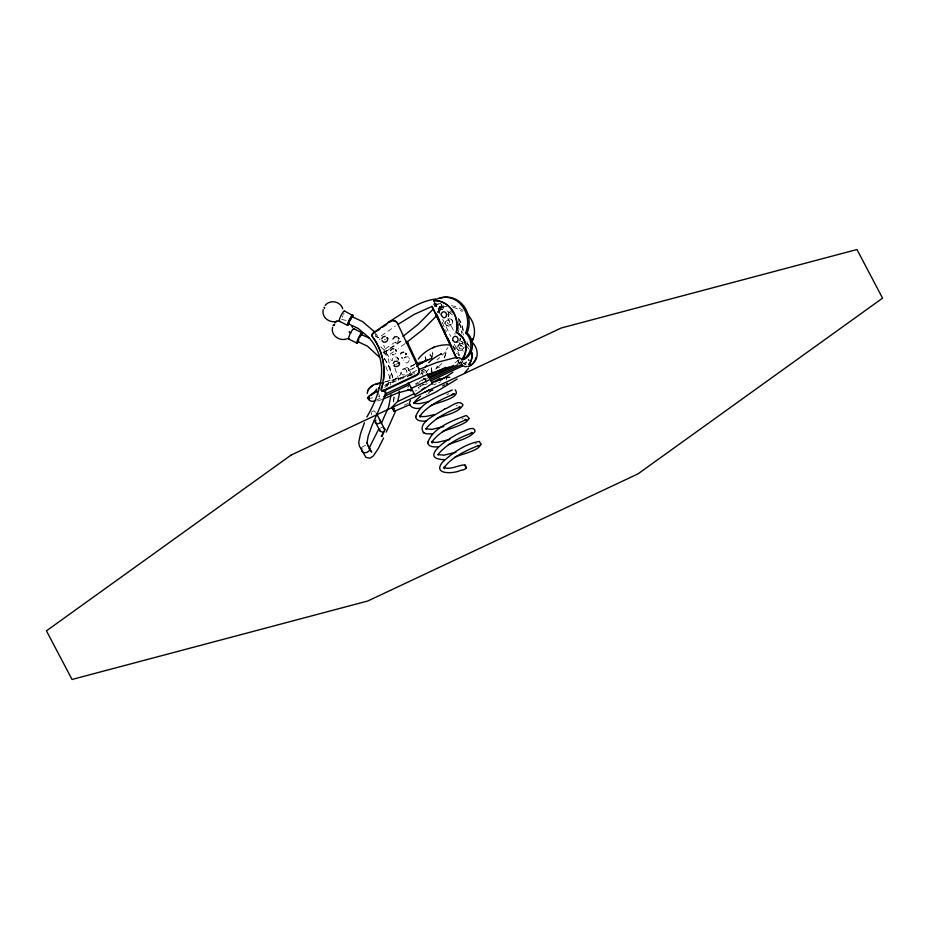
<?xml version="1.0" encoding="UTF-8"?>
<svg xmlns="http://www.w3.org/2000/svg" width="929" height="929" viewBox="0 0 929 929"><rect width="100%" height="100%" fill="white"/><g stroke="black" fill="none" stroke-linecap="round" stroke-linejoin="round"><path stroke-width="0.7" stroke-dasharray="4.64 3.48" d="M432.6 356.748L432.693 351.15L432.902 354.019M398.332 360.069L398.088 358.327L396.846 358.908M384.095 349.792L384.281 351.267A2.961 1.939 46 0 0 386.174 354.03C390.772 358.095 381.169 353.601 384.095 349.792L394.128 342.766M435.283 302.959L435.027 306.175L435.236 305.397M440.265 314.188L435.98 305.049L439.196 303.075M459.274 358.35L457.985 363.529M461.423 364.981L462.154 361.114M398.344 359.825C399.156 356.039 390.83 355.482 392.549 360.649M386.824 386.743C394.337 374.271 388.171 357.619 383.747 345.17M371.135 412.36L371.623 414.915M444.352 357.851L446.454 349.618L447.941 347.504M444.77 357.27L446.71 350.941L437.106 359.906M410.92 374.933L412.151 372.982L415.147 372.692M437.629 366.131L437.002 368.012L439.556 367.536M446.628 378.486L446.535 379.833M464.175 347.051L463.792 347.899M398.82 340.304L397.415 342.127M424.959 379.694L423.879 378.509L425.598 379.52M436.177 368.72L437.071 366.607M342.313 317.033L342.952 315.744M426.248 379.299L423.996 379.253L427.549 377.464M445.699 321.817C444.213 324.256 447.36 327.403 449.787 325.824M452.272 323.315C454.118 320.772 450.6 317.288 448.08 319.204M457.219 346.412C455.605 348.944 459.286 352.277 461.527 350.163M423.914 378.509L423.612 378.997A10.486 10.196 -61.7 0 1 422.196 380.762M458.717 360.22L453.758 363.669M438.639 313.027L441.31 308.73L441.809 304.445C441.287 308.045 436.758 307.22 434.726 305.467L436.363 305.827L433.692 306.256M384.676 387.614L388.415 383.665L416.506 370.59M425.912 372.889L429.128 368.499M448.312 316.592L449.044 314.768L448.208 312.562M459.832 341.175L460.273 337.935M395.882 353.171L394.779 354.274M405.845 356.666L404.01 358.071M441.856 363.494L437.211 367.872M362.205 446.977L365.782 445.142M439.208 310.704L437.756 312.283A4.018 3.588 42.4 0 0 438.035 308.556L439.475 306.965A25.129 22.459 42.4 0 1 446.768 308.904M447.604 325.893A3.019 2.694 42.4 0 0 451.192 323.524A2.973 2.659 42.4 0 0 450.646 321.84A3.019 2.694 42.4 0 0 445.467 323.222L446.315 325.034L447.836 325.649M459.646 348.793L462.061 349.049A3.019 2.694 42.4 0 0 464.07 347.237M422.068 379.694L420.593 381.006M371.716 411.524L373.795 410.85L375.688 412.209M414.497 364.621L408.11 368.128M404.243 357.874C413.928 352.59 407.634 369.51 403.569 360.08M435.736 369.15L436.363 368.569M423.369 369.289L421.905 370.59M422.974 384.943L423.647 384.385M463.71 363.471L466.73 361.857M446.57 378.498L446.292 378.718M404.974 343.649L398.169 348.538M380.669 427.99L381.807 427.363M375.339 334.289A2.961 2.032 66 0 0 377.244 337.053L378.626 337.715L395.475 326.033M390.168 354.135L393.594 351.743M389.367 349.327L383.723 353.241A2.624 2.578 -27.7 0 0 383.201 353.705M390.505 348.549L400.782 341.547A4.97 4.877 -27.7 0 1 402.756 340.734M440.021 303.516L435.98 305.049M475.3 443.957L476.298 443.307M420.187 381.285L419.269 381.807M459.6 343.788L461.539 343.3L463.339 344.125M434.168 306.059L434.563 305.838A4.018 3.565 86.5 0 0 436.293 303.493M422.265 385.372L416.564 388.334M456.093 405.915L457.393 405.16M461.934 418.933L463.223 418.201M385.57 339.224L384.478 339.77M397.089 363.808L395.998 364.354M385.732 384.676C390.935 381.552 402.443 375.153 400.492 373.516C402.187 367.118 411.802 366.769 416.111 363.413M408.493 386.661L408.145 386.847M409.712 370.601L409.712 370.601A5.156 0.615 66.2 0 1 410.85 374.399M415.832 383.538L418.12 382.388M419.397 382.76L415.937 384.501A4.97 0.674 63.4 0 1 416.773 384.304M466.59 362.879L464.337 363.808M446.814 394.651L448.661 393.757M412.104 368.894L412.673 368.627A10.486 10.219 7.9 0 0 414.555 367.408M420.918 370.938L424.797 369.115M376.024 400.248L382.469 397.217M457.521 363.587L460.11 362.368L461.759 363.146M404.243 405.207L408.168 403.36M438.546 382.794L440.601 381.842M412.615 374.596L410.223 375.653L408.563 370.462L413.08 368.558A20.752 20.426 -65.6 0 0 414.299 367.977M421.963 371.995L425.552 370.474L426.69 372.657M419.838 374.317L426.086 371.623L425.552 370.474M384.618 385.616L410.374 375.107L383.712 382.109M433.808 384.815L436.27 383.782M407.668 387.091L408.4 386.789M378.707 393.733L379.624 396.973L378.417 396.578M381.877 399.54L377.128 401.177M423.055 384.885L427.375 383.782M415.263 390.935L416.54 390.552M383.874 382.295L410.374 375.328M370.334 398.297L372.726 397.809M434.563 305.838L434.215 305.85A4.018 3.565 86.5 0 0 435.945 303.504M341.57 319.46L346.981 320.563M375.339 336.17L378.637 337.715M452.876 346.587L455.698 349.13M463.536 342.511L460.981 341.291L463.304 342.766M426.202 380.414L423.775 378.777M426.097 370.961L426.771 372.25M459.878 348.549L458.427 346.238A3.019 2.694 42.4 0 1 463.083 344.229M380.704 346.865L384.014 349.676L391.562 360.673M406.391 370.195C400.469 364.586 398.901 378.672 406.066 374.062C408.145 373.853 405.741 368.569 406.844 371.159M467.833 344.136L468.646 345.077M466.613 343.242L468.425 345.333A16.908 15.108 42.4 0 1 469.888 347.655M452.086 320.238A3.019 2.694 42.4 0 0 446.907 321.643L447.755 323.455A3.019 2.694 42.4 0 0 452.644 321.933A2.973 2.659 42.4 0 0 452.098 320.261M374.828 332.152L380.089 339.84M460.47 363.564L460.11 362.368M409.457 358.966L409.062 358.129M397.844 357.874L398.286 358.815M440.532 302.9L443.586 309.438M447.871 318.577L455.21 334.254M458.88 342.093L463.165 351.232M442.715 319.413L450.658 336.391M454.339 344.229L459.843 355.981M462.294 361.207L463.513 363.82M457.788 353.601L458.833 355.83M442.158 322.386L446.419 331.502M453.131 345.82L456.789 353.635M460.447 361.439L461.667 364.04M452.899 346.064L454.734 349.978M458.009 360.173L459.843 364.075M457.788 360.417L459.007 363.03M421.383 371.867L424.123 377.778M424.414 378.335L427.154 384.246M426.771 361.416L424.867 355.714L425.714 360.766M394.918 368.267L398.309 378.022L398.506 380.913M385.883 366.583L390.435 379.659L390.761 385.024M432.206 371.739L431.184 367.745L431.474 372.529M425.11 356.701L425.714 359.221M431.3 368.453L431.799 372.146M420.814 385.64A14.899 14.481 -61.7 0 1 420.105 386.023M418.689 387.811A5.156 0.708 63.4 0 1 419.025 388.972M427.003 378.835A30.146 27.243 88.9 0 1 427.537 377.859M422.997 384.513A20.752 17.872 -40.1 0 1 422.428 384.838M461.643 345.82A3.019 2.694 42.4 0 0 456.975 347.806L458.427 350.128L461.307 350.419A3.019 2.694 42.4 0 0 462.607 347.365A2.973 2.659 42.4 0 0 461.655 345.843M437.989 312.039A4.018 3.588 42.4 0 0 438.267 308.3A25.002 22.342 42.4 0 1 447.859 306.57M452.899 307.267A25.002 22.342 42.4 0 1 462.305 311.656M438.267 308.3A25.129 22.459 42.4 0 1 445.548 310.24M446.71 310.762A25.129 22.459 42.4 0 1 452.133 314.223M459.39 323.176A25.129 22.459 42.4 0 1 462.108 332.733M439.475 306.965A4.018 3.588 42.4 0 1 437.71 311.807M443.899 305.838A25.002 22.342 42.4 0 0 439.254 307.22A4.018 3.588 42.4 0 1 437.478 312.063M464.047 363.738A4.018 3.588 42.4 0 1 465.928 364.574M464.802 364.284A4.018 3.588 42.4 0 1 465.696 364.83M438.035 308.556A25.129 22.459 42.4 0 1 445.316 310.483M448.742 312.249A25.129 22.459 42.4 0 1 454.745 317.126M459.158 323.42A25.129 22.459 42.4 0 1 461.945 334.208M451.366 305.699A25.002 22.342 42.4 0 1 463.304 310.576M458.624 318.542A25.129 22.459 42.4 0 1 463.316 335.044M439.254 307.22A25.129 22.459 42.4 0 1 446.535 309.16M449.961 310.913A25.129 22.459 42.4 0 1 453.131 313.143M458.403 318.798A25.129 22.459 42.4 0 1 463.153 332.872M467.206 346.668A16.908 15.108 42.4 0 1 468.669 348.99M384.501 358.838A60.989 59.886 -27.7 0 1 393.71 382.167M394.221 397.322A60.989 59.886 -27.7 0 1 393.524 402.362M429.407 392.456A5.028 4.935 -27.7 0 1 428.792 393.606M428.85 392.502A5.028 4.935 -27.7 0 1 428.501 393.06M427.085 394.419A5.028 4.935 -27.7 0 1 426.516 394.732M384.211 358.292A60.989 59.886 -27.7 0 1 393.42 381.622M393.931 396.776A60.989 59.886 -27.7 0 1 393.234 401.816M383.166 352.904A2.624 2.578 -27.7 0 1 383.433 352.683L400.492 341.001A4.97 4.877 -27.7 0 1 403.186 340.107M414.543 373.725A14.899 14.516 7.9 0 1 413.823 374.073M408.563 370.462A4.97 0.592 66.2 0 1 409.143 369.452M466.904 341.698A16.908 14.98 86.5 0 1 467.624 344.357M434.586 302.564A4.018 3.565 86.5 0 1 434.052 304.549M458.589 320.551A25.129 22.273 86.5 0 1 458.415 332.083M458.705 324.418A25.129 22.273 86.5 0 1 458.647 328.297M448.173 312.818A2.973 2.636 86.5 0 1 448.742 314.525A3.019 2.671 86.5 0 1 448.045 316.684M459.96 340.629A3.019 2.671 86.5 0 0 460.25 339.108A2.973 2.636 86.5 0 0 460.134 338.33M434.238 302.587A4.018 3.565 86.5 0 1 433.704 304.573M344.009 313.201A5.783 0.894 -63.5 0 1 343.544 314.42"/><path stroke-width="1.39" d="M351.928 317.103L351.952 316.719A4.018 0.615 -64.8 0 0 350.21 318.752A4.018 0.615 -64.8 0 0 348.387 323.338L348.363 323.722A4.018 0.615 -64.8 0 0 348.7 323.768M323.234 309.52C321.213 317.834 330.48 324 337.842 320.958M332.582 327.322C330.561 335.636 339.875 341.756 347.214 338.725M430.94 380.844L461.899 366.281L462.143 364.47L411.373 388.345L410.85 387.23M429.268 389.82L430.069 391.121L429.813 389.855M374.735 400.852A5.028 4.935 -27.7 0 1 368.79 399.598L368.023 397.055L374.933 391.783L376.64 389.286M415.658 416.924C420.407 401.943 439.15 396.137 452.284 389.983M427.735 442.738C432.914 427.514 452.121 420.837 466.091 415.518C477.692 421.894 445.316 429.732 442.378 431.695M454.467 457.498C458.729 454.351 486.413 449.88 479.318 441.438C465.638 443.76 452.783 452.62 442.668 461.98C431.799 474.998 453.921 473.836 460.436 470.411C464.256 469.935 467.914 468.785 465.081 464.93C459.867 464.651 452.539 469.064 446.21 468.181L443.679 467.217L444.352 468.739L444.585 467.02C451.506 457.579 465.754 450.588 477.738 445.839L478.807 445.757L477.529 445.444M361.741 447.906C359.86 456.917 374.851 451.575 367.756 445.769M388.601 407.099L391.051 394.709M367.222 393.478C367.605 386.499 374.898 383.584 380.913 382.853M468.797 419.118L469.064 418.131M480.874 444.933L481.141 443.957M381.749 338.83L382.969 336.879L385.221 336.368M392.932 339.027L394.86 336.704L397.159 336.786M393.257 363.425L394.488 361.462L397.496 361.184M381.575 389.042L382.04 387.602A60.989 59.886 -27.7 0 0 383.154 382.643M364.412 422.8L360.545 433.715L358.745 442.181L359.372 446.013L365.933 457.37L369.905 458.229L373.284 455.965L378.3 448.568L383.561 438.047M374.306 332.965L374.828 332.152M410.444 400.411C406.623 406.635 415.553 409.701 420.326 408.052M448.347 444.619C457.207 440.927 468.297 439.034 474.94 431.753C475.358 425.482 466.439 429.825 463.699 431.3C455.616 433.471 415.158 458.566 444.12 459.669M366.874 416.993C381.54 391.829 390.192 361.265 368.639 337.262L358.176 328.425L348.48 323.873M386.058 393.339L371.844 425.842L368.105 436.398L366.909 443.4L366.572 442.425L371.681 452.133L370.299 450.611M378.893 428.78L368.976 448.44M381.215 423.601L388.171 408.052M394.616 408.539L392.584 408.191L395.522 411.338L386.232 432.078M383.851 431.776L381.192 436.166L382.04 436.642L384.734 429.407L376.431 413.382M360.046 336.786L361.126 334.37M356.98 343.126L358.873 339.271M360.138 336.704L362.031 332.849M367.803 390.946L369.01 388.636L373.005 385.303M375.839 420.14C373.098 425.981 383.851 423.845 379.334 419.502M420.814 363.007L420.245 364.063L417.992 363.123L415.913 363.529M348.375 323.536L350.756 319.111M349.13 338.713A5.783 0.894 -63.5 0 1 350.605 332.93L351.301 331.641A5.783 0.894 -63.5 0 1 353.844 329.133M347.481 325.092L348.816 322.653M350.152 320.215L352.823 315.349M422.347 362.984L420.849 363.553L421.963 362.798M390.528 350.419L392.224 348.851L393.78 348.7M400.492 353.914L401.491 352.718L403.743 352.196M425.017 367.512L426.516 365.445M418.213 359.093C425.424 349.815 437.176 344.009 449.044 344.949M376.431 389.414L377.116 392.212L375.966 391.91L369.115 396.137L368.093 398.518L368.79 399.598M464.628 372.982L468.413 368.441M428.687 362.74L428.803 362.6A27.138 24.711 39.8 0 1 432.275 359.407L433.146 358.791A70.627 55.392 50.8 0 1 440.172 354.495M325.15 305.478C329.749 299.231 340.664 301.275 342.685 308.811M432.473 309.868L418.41 324.14L402.977 336.368M436.735 315.674L423.09 329.412L406.101 342.813M436.061 313.305L451.076 346.099M433.878 381.308L432.415 382.702M334.707 323.002L336.786 321.132M415.669 394.302L432.566 383.247M420.523 396.102L415.971 400.341L413.997 403.488M414.334 393.594L397.206 401.792L391.933 407.308L393.397 408.957M376.744 331.177L380.124 328.831M382.388 327.263L386.859 324.291M388.148 322.479C402.907 313.317 417.62 301.507 435.306 299.033M397.751 324.523L414.264 314.362L431.73 306.547M373.667 393.211C373.748 391.562 372.053 395.94 370.996 394.604M443.83 378.254L452.899 372.25M457.173 379.044L436.607 391.632L413.788 402.745M424.646 387.765L422.056 389.448M373.528 392.862L374.759 392.224M446.199 384.072L447.546 383.294M439.986 378.393L431.567 383.073M440.172 380.344L442.61 378.951M424.507 361.532L431.683 358.269L431.718 356.852L430.15 354.75M444.503 409.108C449.531 407.889 459.077 398.413 463.037 404.939C458.009 413.672 444.794 414.682 436.282 418.84M444.643 409.027C438.186 413.777 415.751 422.532 423.821 432.868M435.039 381.947L444.724 377.557L449.799 377.244M379.613 387.741L378.358 388.368L379.392 387.904M424.46 392.363L429.593 389.797M442.668 385.86L444.561 384.931M432.67 347.771L434.226 347.028M397.693 363.227C399.273 362.554 399.284 363.471 398.727 362.252C402.524 367.106 391.039 367.861 394.767 364.609M384.803 394.151L427.317 374.561L449.195 367.025M383.758 396.602L409.526 384.49M427.549 376.001L445.897 367.373M453.631 365.422L428.989 377.011L429.512 378.126L457.892 364.783M393.908 411.466L395.185 410.862M409.863 404.591L395.034 411.024M419.037 369.475L436.7 362.496L456.487 357.351M383.027 399.04L398.03 392.839L408.609 390.087L407.506 390.192L411.268 390.122M430.069 391.121L432.902 390.029M420.419 362.751L427.561 360.046M420.791 362.914L424.658 361.451M452.4 394.639C440.927 399.598 427.015 406.24 420.419 415.484L420.21 417.214L419.56 415.681L422.08 416.622L425.645 416.506L435.074 414.508M451.912 394.79L453.607 394.268M430.301 405.938C434.249 402.849 462.41 398.274 455.129 389.843M443.772 426.574L431.88 429.395L425.796 428.78M449.845 439.452L437.722 442.297L434.157 442.413L431.637 441.449L432.287 442.959L432.496 441.229C439.08 432.008 452.992 425.366 464.454 420.419L466.73 419.966L465.034 419.281M455.849 452.342L443.946 455.164L437.849 454.536M428.966 401.618L419.432 403.65L414.253 403.349M382.992 432.148L380.298 431.404L374.375 420.256M375.502 384.501L381.076 383.027M467.124 366.467L465.046 366.676L461.365 364.934M453.085 394.43L454.676 394.186L452.98 393.501M369.498 338.249L361.033 334.394A4.018 0.615 -64.8 0 0 358.757 338.144A4.018 0.615 -64.8 0 0 357.781 341.628L367.478 346.18L379.52 357.305M357.781 341.628L357.979 341.582A4.018 0.615 -64.8 0 0 358.28 341.291M426.19 420.976C422.498 421.394 415.82 421.429 415.588 416.366M432.031 433.866L426.608 433.82L423.322 432.612M438.267 446.756C434.586 447.163 427.897 447.244 427.665 442.181M433.831 300.555L434.18 300.531A25.002 22.157 86.5 0 1 460.343 303.888A25.002 22.157 86.5 0 1 465.626 333.012A15.538 13.772 86.5 0 1 470.759 347.725A15.538 13.772 86.5 0 1 461.922 359.755L461.574 359.778A16.908 14.98 86.5 0 0 462.166 337.076L456.209 332.222A25.129 22.273 86.5 0 0 433.831 300.555A4.018 3.565 86.5 0 1 434.157 301.542M446.535 314.652A2.973 2.636 86.5 0 0 445.966 312.945A3.019 2.671 86.5 0 0 441.217 315.14L443.296 317.695A3.019 2.671 86.5 0 0 446.535 314.652L446.884 314.629M456.209 332.222L458.763 333.441L462.514 337.053A16.908 14.98 86.5 0 1 461.922 359.755M465.626 333.012L467.136 332.919A15.538 13.772 86.5 0 1 472.269 347.643A15.538 13.772 86.5 0 1 463.432 359.674L463.78 359.651M457.173 341.884L454.815 342.278L452.934 340.513M457.033 358.025L456.743 358.037A4.018 3.565 86.5 0 1 461.028 358.919M417.911 363.239L419.002 364.365A16.408 16.153 19.4 0 1 417.713 365.643L417.075 366.142A17.616 17.488 67.7 0 1 416.54 366.56M367.896 397.902L369.219 398.32M397.728 401.409L399.4 393.931L399.203 391.039M383.805 390.958L386.046 393.339M395.127 342.429L395.905 342.534M392.491 354.576L393.269 354.681M361.753 335.009A5.783 0.894 -63.5 0 0 362.147 332.872L361.915 332.814A5.783 0.894 -63.5 0 0 359.662 335.799L358.954 337.088A5.783 0.894 -63.5 0 0 356.864 343.103L357.096 343.161A5.783 0.894 -63.5 0 0 358.652 341.326M410.014 390.052L408.83 389.657M391.724 407.552L392.735 407.854M384.13 390.343L385.86 391.028M401.723 357.77L402.454 358.071M411.071 391.028L408.284 389.332M324.511 308.196L324.151 307.278L324.662 307.894M351.836 316.568L362.473 321.573L374.619 331.885M344.45 310.971L352.846 315.57A5.783 0.894 -63.5 0 1 352.37 317.358M339.143 321.144L347.504 325.313A5.783 0.894 -63.5 0 0 349.246 323.664M353.786 328.715L362.147 332.872M348.503 338.946L356.864 343.103M383.073 427.421L384.838 429.361M350.605 332.93L349.072 331.943A4.68 1.045 28.5 0 0 350.639 332.861M368.894 398.947L367.896 397.902M368.906 399.005L368.093 398.518L369.243 396.428M459.205 406.612L460.308 407.053C448.01 411.535 436.096 417.469 427.05 427.386L426.086 429.268M471.258 432.368L472.373 432.821C460.18 437.234 448.068 443.284 439.127 453.155L438.14 455.013M468.413 359.686L469.122 360.44M466.195 468.518L464.941 465.243M391.957 407.343L393.617 410.873M352.497 327.461L351.928 326.3M387.428 338.063C389.216 341.431 383.468 344.136 382.005 340.606M427.27 373.748L429.512 378.126M430.986 380.82L432.705 384.083M408.296 382.481L415.077 395.394M461.899 366.281L461.539 365.085M436.665 314.606L439.103 319.808M443.992 330.225L445.212 332.837M447.65 338.04L451.308 345.855M456.708 358.246L431.962 306.198L456.36 358.269M416.854 362.275L407.773 342.882A4.97 4.877 -27.7 0 0 406.484 341.222M384.513 428.757L385.024 429.976M379.961 430.893L379.787 429.697M383.073 390.145L383.352 391.167M452.911 340.42L452.737 339.747A3.019 2.671 86.5 0 1 456.987 336.972A2.973 2.636 86.5 0 1 457.927 338.458A3.019 2.671 86.5 0 1 456.836 341.918M347.504 325.313L347.469 324.871A5.783 0.894 -63.5 0 1 350.036 318.531A5.783 0.894 -63.5 0 1 352.811 315.128M361.218 334.359A4.018 0.615 -64.8 0 1 361.253 334.997M471.897 352.463A16.908 15.108 42.4 0 1 468.971 364.435M471.665 352.718A16.908 15.108 42.4 0 1 468.739 364.691M475.927 357.56A15.538 13.889 42.4 0 1 468.413 366.781M472.722 338.655A25.002 22.342 42.4 0 1 471.467 342.035M468.135 315.047A25.002 22.342 42.4 0 1 471.92 342A15.538 13.889 42.4 0 1 469.4 365.701M407.285 342.255A4.97 4.877 -27.7 0 1 408.063 343.428M419.862 362.055A2.508 0.615 67.7 0 1 420.268 362.531M456.557 332.199A25.129 22.273 86.5 0 0 434.18 300.531A4.018 3.565 86.5 0 1 434.505 301.519M439.94 298.314A25.002 22.157 86.5 0 1 463.513 305.687A25.002 22.157 86.5 0 1 467.136 332.919M418.596 368.407A5.028 4.935 -27.7 0 1 416.146 375.014L382.969 390.621A1.347 1.324 -27.7 0 1 381.122 389.042L381.749 387.056A60.989 59.886 -27.7 0 0 373.841 338.574L372.413 336.635A2.624 2.578 -27.7 0 1 373.063 332.965L390.122 321.283A4.97 4.877 -27.7 0 1 397.403 323.164L418.886 368.952A5.028 4.935 -27.7 0 1 416.424 375.56L383.247 391.167A1.347 1.324 -27.7 0 1 381.413 389.588M382.318 357.491A60.989 59.886 -27.7 0 0 374.132 339.12L372.703 337.181A2.624 2.578 -27.7 0 1 372.227 335.915M382.609 358.722A60.989 59.886 -27.7 0 1 383.549 380.135M372.332 334.893A2.624 2.578 -27.7 0 1 373.075 333.732M390.412 321.829A4.97 4.877 -27.7 0 1 391.69 321.19M393.095 320.935A4.97 4.877 -27.7 0 1 393.815 320.958M395.197 321.318A4.97 4.877 -27.7 0 1 397.693 323.71M339.735 320.981A5.783 0.894 -63.5 0 1 340.989 315.697A5.783 0.894 -63.5 0 1 344.485 311.412M333.546 324.79L333.174 325.626L334.684 324.918L333.546 324.79M291.044 455.105L46.45 630.837L72.032 679.471L367.779 601.005L637.956 473.895L882.55 298.163L856.968 249.529L561.221 327.995L291.044 455.105M441.507 353.879L440.88 354.065L441.507 353.879M398.39 337.819L398.82 338.737L398.39 337.819M405.718 353.473L406.147 354.39L405.718 353.473M395.754 349.978L396.184 350.895L395.754 349.978M387.196 337.633L387.637 338.551L387.196 337.633"/></g></svg>
